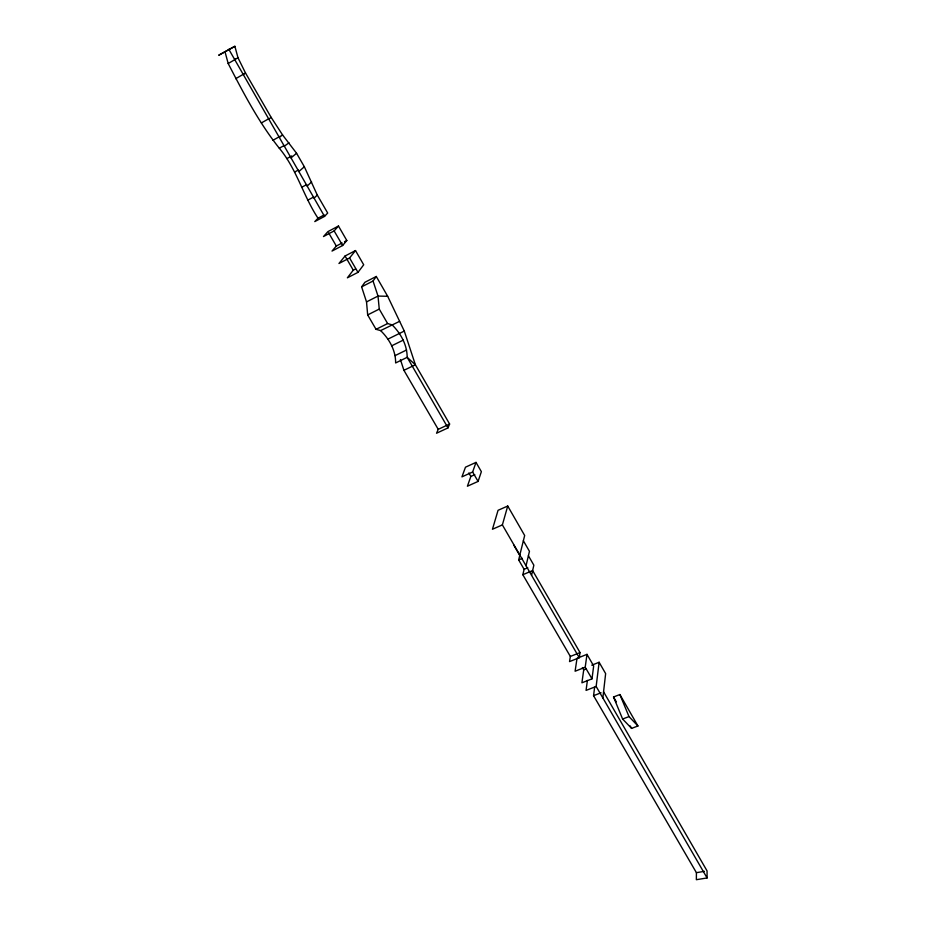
<?xml version="1.0" encoding="UTF-8"?>
<svg xmlns="http://www.w3.org/2000/svg" width="926" height="926" viewBox="0 0 926 926"><rect width="100%" height="100%" fill="white"/><g stroke="black" fill="none" stroke-linecap="round" stroke-linejoin="round"><path stroke-width="1.39" d="M594.619 687.277L593.566 695.692L696.41 872.674L696.364 879.7L707.082 877.952L707.059 870.915L603.567 691.803M707.082 877.952L602.861 697.949L605.639 673.607L599.122 662.264L591.772 665.181M602.861 697.949L596.147 686.455L599.122 662.264M582.385 667.553L583.716 669.868L581.91 682.809L592.003 678.851L593.67 665.933L586.991 654.346L577.025 658.328L575.092 671.234L585.209 667.229L586.991 654.346M587.397 680.413L586.065 690.402L596.147 686.455M579.271 657.715L580.035 652.575L532.624 570.566L522.831 574.71L570.347 656.453L569.525 661.604L579.271 657.715L502.378 524.903L507.726 506.036L498.061 510.295L492.458 529.244L502.378 524.903M531.559 575.301L533.851 565.184L528.399 555.739M526.037 565.763L529.452 551.317L523.364 540.749M522.831 574.71L524.116 569.316L518.664 559.906L519.764 555.461L513.675 544.939M519.822 555.033L524.672 535.506L507.726 506.036M474.795 474.656L470.848 476.439L467.41 486.219L478.082 481.416L481.37 471.681L476.01 462.387L465.477 467.19L461.947 476.855L472.63 472.005L476.01 462.387M447.999 427.893L449.608 424.027L415.369 364.763L404.292 331.068L387.67 296.285L376.28 276.469L364.937 282.268L361.615 286.863L366.522 301.899L367.668 314.921L376.049 329.32L380.609 330.594C389.371 339.066 395.761 350.526 395.634 362.957L407.174 357.332L415.369 364.763L403.921 370.319L438.23 429.351L436.551 433.229L447.999 427.893L407.174 357.332C407.162 344.889 400.796 333.429 392.115 324.864L387.624 323.556L376.049 329.32M361.615 286.863L373.051 281.018L376.28 276.469M355.584 268.98L353.269 270.172L347.377 277.823L357.98 272.36L363.698 264.79L355.503 250.564L345.062 256.004L338.962 263.493L349.577 257.984L355.503 250.564M342.157 242.971L336.312 246.038L332.017 251.073L342.643 245.506L346.822 240.517L338.476 226.037L327.943 231.604L323.487 236.547L334.136 230.921L338.476 226.037M324.054 214.994L318.012 218.223L314.782 221.592L324.54 216.395L327.688 213.049L317.282 195.039L304.341 166.738L296.575 153.265L282.557 134.918L271.168 117.405L245.517 73.015L238.005 57.794L234.868 46.3L218.918 55.109L234.868 46.3M314.099 198.176L317.282 195.039M307.166 186.068L311.587 181.936M298.855 171.565L304.341 166.738M291.019 157.883L296.575 153.265M279.293 137.407L282.557 134.918M284.317 146.192L289.005 142.812M268.783 119.06L271.168 117.405M318.012 218.223C303.253 195.884 296.656 168.972 279.293 148.218C258.736 122.406 243.33 92.75 228.19 63.535L235.551 59.229M235.69 78.71L244.279 73.721M243.156 74.335L245.517 73.015M261.375 122.927L268.714 118.783M272.8 140.37L280.115 136.284M279.293 148.218L284.155 145.521M286.886 158.624L291.725 155.95M294.665 172.039L298.288 170.06M301.899 187.191L306.749 184.563M307.582 200.271L313.648 197.006M344.484 241.744L346.822 240.517M234.683 59.53L238.005 57.794M366.522 301.899L378.016 296.077L387.67 296.285M367.668 314.921L379.255 309.087L378.016 296.077L373.051 281.018M380.609 330.594L399.638 321.334M387.982 339.101L404.292 331.068M391.837 345.745L403.285 340.108M395.089 355.619L406.56 349.993M438.23 429.351L449.608 424.027M518.664 559.906L522.31 558.343M524.116 569.316L527.762 567.765M570.347 656.453L580.035 652.575M583.716 669.868L586.204 668.885M593.566 695.692L601.067 692.775M613.521 696.989L619.888 694.535L637.933 725.984L631.59 728.38L622.608 719.027L613.521 696.989L616.299 701.815M622.608 719.027L628.997 716.597L637.933 725.984M696.41 872.674L704.397 871.354M334.136 230.921L342.643 245.506M349.577 257.984L357.98 272.36M585.209 667.229L592.003 678.851M468.834 472.966L470.848 476.439M328.637 232.808L336.312 246.038M379.255 309.087L387.624 323.556M472.63 472.005L478.082 481.416M345.062 256.004L353.269 270.172M630.201 725.961L631.59 728.38M228.815 49.286L324.54 216.395M619.888 694.535L628.997 716.597M400.414 359.554L403.921 370.319M225.087 52.053L228.19 63.535"/></g></svg>
